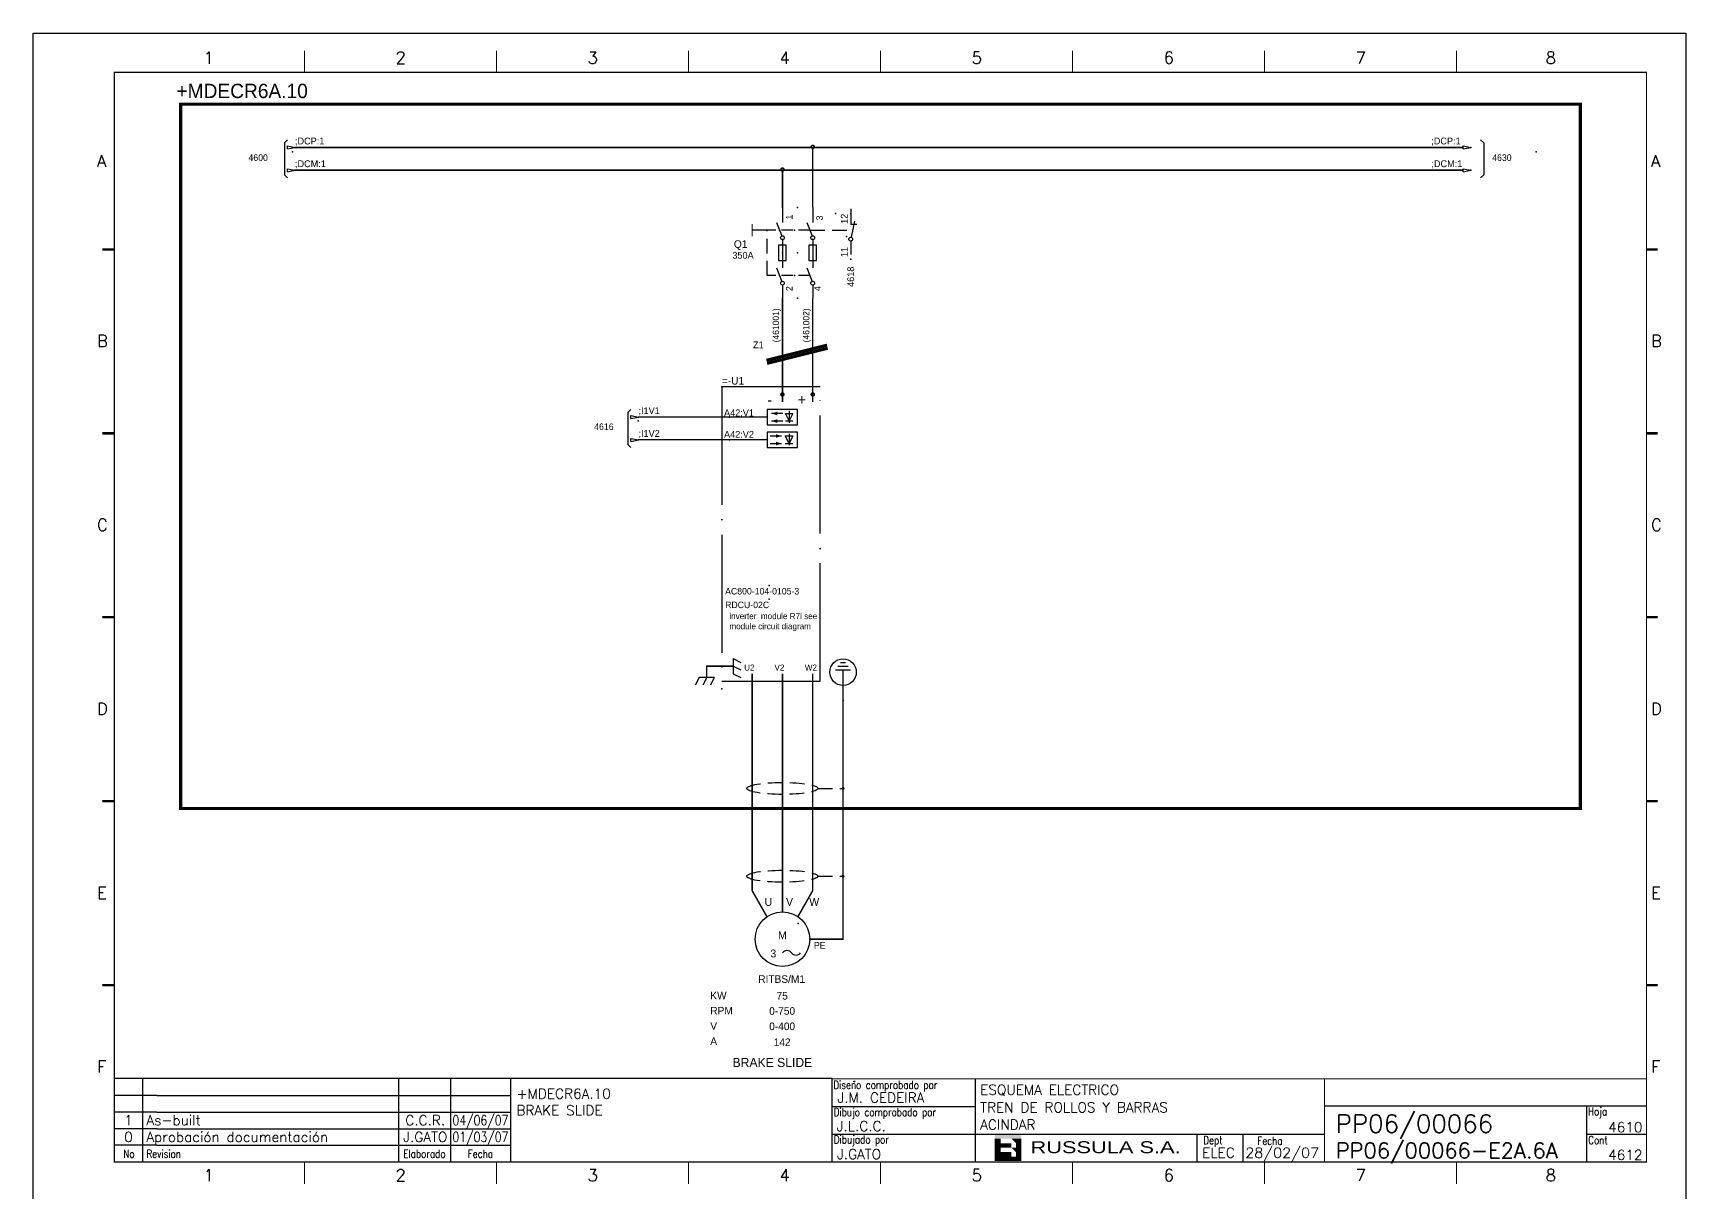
# Model space of a CAD drawing. Extents: x -275 to 145, y -1951 to 425.
# Drawn here: x -275.1 to 144.9, y 130.3 to 425.1 of the extents above; entities that cross this region are included whole.
import ezdxf
from ezdxf.enums import TextEntityAlignment as Align

# ---------------------------------------------------------------- set-up
doc = ezdxf.new("R2010")
doc.units = 0
doc.header["$LTSCALE"] = 15
doc.header["$MEASUREMENT"] = 0
doc.header["$PDSIZE"] = 2
for name, pattern in [('DASHDOT', [1, 0.5, -0.25, 0, -0.25]), ('HIDDEN', [0.375, 0.25, -0.125]), ('SOSED_FRAMECONT', [2, 1, 1]), ('SOSED_FRAMEDOT', [2.5, 2, -0.25, 0, -0.25])]:
    doc.linetypes.add(name, pattern=pattern)
for name, color, linetype in [('$MKLNK', 7, 'HIDDEN'), ('1', 7, 'Continuous'), ('10', 5, 'Continuous'), ('102', 7, 'Continuous'), ('2', 7, 'Continuous'), ('4', 7, 'HIDDEN'), ('8', 1, 'Continuous'), ('9', 6, 'Continuous'), ('DIBUJO', 7, 'Continuous'), ('SOSED_CIRCUIT', 7, 'Continuous'), ('SOSED_DECORATIVE', 4, 'Continuous')]:
    doc.layers.add(name, color=color, linetype=linetype)
doc.styles.add('HELVETICA', font='HELV.SHX')
doc.styles.add('LABEL', font='SIMPLEX', dxfattribs={"width": 0.8, "height": 4})
doc.styles.add('ROMANS', font='ROMANS.shx', dxfattribs={"width": 0.8, "oblique": 15})

# ---------------------------------------------------------------- blocks, each defined once
blk = doc.blocks.new('NOD')
at = {"color": 0, "linetype": 'ByBlock'}
blk.add_point((0, 0), dxfattribs=at)
at = {"color": 0, "linetype": 'ByBlock', "flags": 1}
blk.add_attdef('PINNR', (2, -2), '', height=1.8, dxfattribs=at)
blk = doc.blocks.new('ASIGSNKL')
at = {"color": 0, "linetype": 'ByBlock'}
for p, q in [((-2.5, -0.5), (-2.5, 0.5)), ((-2.5, 0.5), (0, 0)), ((-2.5, -0.5), (0, 0))]:
    blk.add_line(p, q, dxfattribs=at)
blk.add_blockref('NOD', (0, 0), dxfattribs=at)
blk.add_attdef('CREF', text='', height=2.25, dxfattribs=at).set_placement((-3.5, 0), align=Align.MIDDLE_RIGHT)
blk.add_attdef('ID1', (0, 1), '', height=2.25, dxfattribs=at)
for tag, p in [('REM1', (-3.5, -2.5)), ('REM2', (-3.5, -5.75))]:
    blk.add_attdef(tag, text='', height=2.25, dxfattribs=at).set_placement(p, align=Align.TOP_RIGHT)
blk = doc.blocks.new('$PP313')
at = {"layer": '2'}
blk.add_blockref('NOD', (0, 0), dxfattribs=at)
at = {"layer": '8'}
blk.add_attdef('1A', (1, -3.325), '', height=2.15, dxfattribs=at)
at = {"layer": '9'}
blk.add_attdef('ID', (1, 1), '', height=2.15, dxfattribs=at)
blk = doc.blocks.new('ADOTM')
at = {"color": 0, "linetype": 'ByBlock', "const_width": 0.5}
blk.add_lwpolyline([(0, -0.5, 1), (0, 0.5, 1)], format="xyb", close=True, dxfattribs=at)
blk = doc.blocks.new('$71301MS')
at = {"layer": '$MKLNK'}
blk.add_line((9.08, -7.5), (-5, -7.5), dxfattribs=at)
for p, q in [((0, 0), (0, -5)), ((10, 0), (10, -5)), ((0, -10.62), (0, -15)), ((10, -10.62), (10, -15))]:
    blk.add_line(p, q)
at = {"layer": '102'}
for p, q in [((-2, -5), (-0.23, -9.42)), ((8, -5), (9.77, -9.42))]:
    blk.add_line(p, q, dxfattribs=at)
for centre in [(0, -10), (10, -10)]:
    blk.add_circle(centre, 0.625, dxfattribs=at)
for p in [(-1, -7.5), (4, -7.5), (9, -7.5)]:
    blk.add_point(p, dxfattribs=at)
at = {"layer": '2'}
for p in [(0, 0), (5, 0), (0, -15), (5, -15)]:
    blk.add_blockref('NOD', p, dxfattribs=at)
at = {"layer": '8', "flags": 8}
for tag, p in [('1A', (3.32, -4)), ('3A', (13.32, -4))]:
    blk.add_attdef(tag, p, '', height=2.15, rotation=90, dxfattribs=at)
for tag, p in [('2A', (3.32, -11)), ('4A', (13.32, -11))]:
    blk.add_attdef(tag, text='', height=2.15, rotation=90, dxfattribs=at).set_placement(p, align=Align.RIGHT)
at = {"layer": '9'}
blk.add_attdef('ID', text='', height=2.15, rotation=90, dxfattribs=at).set_placement((-7.25, -7.5), align=Align.CENTER)
blk = doc.blocks.new('xk070204a')
at = {"color": 7}
for p, q in [((5, 1.57), (5, -3.43)), ((5, -3.43), (7, -3.43)), ((6.25, -2.43), (5.13, -7.81)), ((5, -9.05), (5, -13.43))]:
    blk.add_line(p, q, dxfattribs=at)
blk.add_circle((5, -8.43), 0.625, dxfattribs=at)
at = {"color": 0, "linetype": 'ByBlock'}
blk.add_point((3.59, -7.5), dxfattribs=at)
for p in [(0, 0), (5, 0), (5, -15)]:
    blk.add_blockref('NOD', p, dxfattribs=at)
blk = doc.blocks.new('3AFECRXD01C')
at = {"layer": 'SOSED_DECORATIVE'}
for p, q in [((12.5, 0), (0, 0)), ((19.69, 1.99), (19.69, -1.76)), ((19.69, 1.99), (19.69, -1.76))]:
    blk.add_line(p, q, dxfattribs=at)
at = {"layer": 'SOSED_DECORATIVE', "linetype": 'SOSED_FRAMECONT'}
blk.add_lwpolyline([(12.5, -2.5), (22.5, -2.5), (22.5, 2.5), (12.5, 2.5)], close=True, dxfattribs=at)
at = {"layer": 'SOSED_DECORATIVE'}
for points in [[(13.47, 1.29), (17.22, 1.29)], [(20.94, 1.36), (19.69, -1.14), (18.44, 1.36)], [(20.94, 1.36), (19.69, -1.14), (18.44, 1.36)], [(18.44, 1.36), (20.94, 1.36)], [(18.44, 1.36), (20.94, 1.36)], [(13.47, -1.21), (17.22, -1.21)], [(18.44, -1.14), (20.94, -1.14)], [(18.44, -1.14), (20.94, -1.14)]]:
    blk.add_lwpolyline(points, dxfattribs=at)
for points in [[(17.22, 1.29), (15.34, 0.66), (15.34, 1.91)], [(17.22, 1.29), (15.34, 0.66), (15.34, 1.91)], [(17.22, -1.21), (15.34, -1.84), (15.34, -0.59)], [(17.22, -1.21), (15.34, -1.84), (15.34, -0.59)]]:
    blk.add_solid(points, dxfattribs=at)
at = {"color": 0, "linetype": 'ByBlock'}
blk.add_blockref('NOD', (0, 0), dxfattribs=at)
for tag, p in [('1A', (0.8, 0.9)), ('ID1', (24.03, -0.75))]:
    blk.add_attdef(tag, p, '', height=2.25, dxfattribs=at)
blk = doc.blocks.new('3AFECTXD01C')
at = {"layer": 'SOSED_DECORATIVE'}
for p, q in [((12.5, 0), (0, 0)), ((19.73, 2.14), (19.73, -1.61)), ((19.73, 1.85), (19.73, -1.9))]:
    blk.add_line(p, q, dxfattribs=at)
at = {"layer": 'SOSED_DECORATIVE', "linetype": 'SOSED_FRAMECONT'}
blk.add_lwpolyline([(12.5, -2.5), (22.5, -2.5), (22.5, 2.5), (12.5, 2.5)], close=True, dxfattribs=at)
at = {"layer": 'SOSED_DECORATIVE'}
for points in [[(17.69, 1.21), (13.94, 1.21)], [(18.48, 1.23), (20.98, 1.23)], [(18.48, 1.23), (20.98, 1.23)], [(20.98, 1.23), (19.73, -1.27), (18.48, 1.23)], [(20.98, 1.23), (19.73, -1.27), (18.48, 1.23)], [(17.69, -1.29), (13.94, -1.29)], [(18.48, -1.27), (20.98, -1.27)], [(18.48, -1.27), (20.98, -1.27)]]:
    blk.add_lwpolyline(points, dxfattribs=at)
for points in [[(13.94, 1.21), (15.81, 1.84), (15.81, 0.59)], [(13.94, -1.29), (15.81, -0.66), (15.81, -1.91)]]:
    blk.add_solid(points, dxfattribs=at)
at = {"color": 0, "linetype": 'ByBlock'}
blk.add_blockref('NOD', (0, 0), dxfattribs=at)
for tag, p in [('1A', (0.83, 1.11)), ('ID1', (24.1, -0.75))]:
    blk.add_attdef(tag, p, '', height=2.25, dxfattribs=at)
blk = doc.blocks.new('ANIV')
at = {"color": 0, "linetype": 'ByBlock'}
blk.add_point((0, 0), dxfattribs=at)
for tag, p in [('ID4', (0, 10.5)), ('ID3', (0, 7.25)), ('ID2', (0, 4)), ('ID1', (0, 0.75))]:
    blk.add_attdef(tag, p, '', height=2.5, dxfattribs=at)
for tag, p in [('REM1', (1, -1)), ('REM2', (1, -4.25))]:
    blk.add_attdef(tag, text='', height=2.25, dxfattribs=at).set_placement(p, align=Align.TOP_LEFT)
for tag, p in [('ARTDES1', (1, -7.5)), ('ARTDES2', (1, -10.61)), ('ARTDES3', (1, -13.91)), ('ARTDES4', (1, -17.07))]:
    blk.add_attdef(tag, text='', height=2.25).set_placement(p, align=Align.TOP_LEFT)
blk = doc.blocks.new('MX021503B')
at = {"color": 0, "linetype": 'ByBlock'}
for p, q in [((10, -2.5), (10, 2.5)), ((11.25, -1.67), (11.25, 1.67)), ((12.5, -0.83), (12.5, 0.83))]:
    blk.add_line(p, q, dxfattribs=at)
at = {"color": 0, "linetype": 'ByBlock', "const_width": 0.5}
blk.add_lwpolyline([(0, 0), (10, 0)], dxfattribs=at)
at = {"color": 0, "linetype": 'ByBlock'}
blk.add_circle((9.38, 0), 4.38, dxfattribs=at)
blk.add_blockref('NOD', (0, 0), dxfattribs=at)
for tag, p in [('ID4', (3.75, 14.75)), ('ID3', (3.75, 11.5)), ('ID2', (3.75, 8.25)), ('ID1', (3.75, 5)), ('1A', (3.5, 1))]:
    blk.add_attdef(tag, text='', height=2.25, dxfattribs=at).set_placement(p, align=Align.RIGHT)
for tag, p in [('REM1', (3.5, -2.5)), ('REM2', (3.5, -5.75))]:
    blk.add_attdef(tag, text='', height=2.25, dxfattribs=at).set_placement(p, align=Align.TOP_RIGHT)
blk = doc.blocks.new('$060801')
at = {"layer": '2'}
blk.add_circle((5, -10), 7.5, dxfattribs=at)
for centre, start, end in [((6.25, -14.69), 36.8699, 143.1301), ((8.75, -12.81), 216.8699, 323.1301)]:
    blk.add_arc(centre, 1.56, start, end, dxfattribs=at)
for p in [(5, 0), (9.3, -5.68)]:
    blk.add_blockref('NOD', p, dxfattribs=at)
for s, p in [('M', (5, -10)), ('3', (2.5, -15))]:
    blk.add_text(s, height=2.15, dxfattribs=at).set_placement(p, align=Align.CENTER)
at = {"layer": '8'}
for tag, p in [('1A', (0.3, -6.5)), ('2A', (5.3, -6.5)), ('3A', (10.3, -6.5))]:
    blk.add_attdef(tag, p, '', height=2.15, dxfattribs=at)
at = {"layer": '9'}
blk.add_attdef('ID', text='', height=2.15, dxfattribs=at).set_placement((-5, -3.82), align=Align.CENTER)
blk = doc.blocks.new('$$PLU21')
blk.add_line((0, -2.5), (0, 2.5))
at = {"layer": '2'}
for p in [(0, 2.5), (0, -2.5)]:
    blk.add_blockref('NOD', p, dxfattribs=at)
at = {"layer": '8'}
blk.add_attdef('*A', (1.25, -0.5), '', height=2.15, dxfattribs=at)
at = {"layer": '9'}
blk.add_attdef('ID', text='', height=2.15, dxfattribs=at).set_placement((-1.25, -0.5), align=Align.RIGHT)
blk = doc.blocks.new('newcajec')
at = {"layer": '1'}
for p, q in [((179.4, 20.85), (0.13, 20.85)), ((7, 20.85), (7, 0)), ((71, 20.85), (71, 0)), ((84, 20.85), (84, 0.09)), ((99, 20.85), (99, 0)), ((215.2, 20.8), (215.2, 0)), ((10.6, 16.64), (0, 16.64)), ((10.6, 16.64), (99, 16.64)), ((184.64, 20.18), (184.81, 20.01)), ((184.81, 20.01), (185.18, 20.25)), ((10.6, 12.48), (0, 12.48)), ((10.6, 12.48), (99, 12.48)), ((179.4, 13.87), (215.2, 13.87)), ((368, 14.06), (368, 0)), ((10.6, 8.32), (0, 8.32)), ((10.6, 8.32), (99, 8.32)), ((10.6, 4.16), (0, 4.16)), ((10.6, 4.16), (99, 4.16)), ((179.4, 6.93), (267.63, 6.93)), ((267.63, 6.93), (302.5, 6.93)), ((270.63, 6.91), (270.63, 0)), ((282.07, 6.93), (282.07, 0)), ((368, 6.93), (383, 6.93))]:
    blk.add_line(p, q, dxfattribs=at)
for points in [[(47.5, 272.5, 0.3, 0.3, 0), (47.5, 277.91, 0.3, 0.3, 0)], [(95.5, 272.5, 0.3, 0.3, 0), (95.5, 277.91, 0.3, 0.3, 0)], [(143.5, 272.5, 0.3, 0.3, 0), (143.5, 277.91, 0.3, 0.3, 0)], [(191.5, 272.5, 0.3, 0.3, 0), (191.5, 277.91, 0.3, 0.3, 0)], [(239.5, 272.5, 0.3, 0.3, 0), (239.5, 277.91, 0.3, 0.3, 0)], [(287.5, 272.5, 0.3, 0.3, 0), (287.5, 277.91, 0.3, 0.3, 0)], [(335.5, 272.5, 0.3, 0.3, 0), (335.5, 277.91, 0.3, 0.3, 0)], [(-2.99, 228.23, 0.6, 0.6, 0), (-0.18, 228.23, 0.6, 0.6, 0)], [(383.01, 228.23, 0.6, 0.6, 0), (385.82, 228.23, 0.6, 0.6, 0)], [(-2.99, 182.23, 0.6, 0.6, 0), (-0.18, 182.23, 0.6, 0.6, 0)], [(383.01, 182.23, 0.6, 0.6, 0), (385.82, 182.23, 0.6, 0.6, 0)], [(-2.99, 136.23, 0.6, 0.6, 0), (-0.18, 136.23, 0.6, 0.6, 0)], [(383.01, 136.23, 0.6, 0.6, 0), (385.82, 136.23, 0.6, 0.6, 0)], [(-2.99, 90.23, 0.6, 0.6, 0), (-0.18, 90.23, 0.6, 0.6, 0)], [(383.01, 90.23, 0.6, 0.6, 0), (385.82, 90.23, 0.6, 0.6, 0)], [(-2.99, 44.23, 0.6, 0.6, 0), (-0.18, 44.23, 0.6, 0.6, 0)], [(383.01, 44.23, 0.6, 0.6, 0), (385.82, 44.23, 0.6, 0.6, 0)], [(383, 20.8, 0.3, 0.3, 0), (179.4, 20.8, 0.3, 0.3, 0), (179.4, 0, 0.3, 0.3, 0)], [(302.5, 20.8, 0.3, 0.3, 0), (302.5, 0, 0.3, 0.3, 0)], [(302.5, 14, 0.3, 0.3, 0), (383, 14, 0.3, 0.3, 0)], [(47.5, -5.5, 0.3, 0.3, 0), (47.5, -0.09, 0.3, 0.3, 0)], [(95.5, -5.5, 0.3, 0.3, 0), (95.5, -0.09, 0.3, 0.3, 0)], [(143.5, -5.5, 0.3, 0.3, 0), (143.5, -0.09, 0.3, 0.3, 0)], [(191.5, -5.5, 0.3, 0.3, 0), (191.5, -0.09, 0.3, 0.3, 0)], [(239.5, -5.5, 0.3, 0.3, 0), (239.5, -0.09, 0.3, 0.3, 0)], [(287.5, -5.5, 0.3, 0.3, 0), (287.5, -0.09, 0.3, 0.3, 0)], [(335.5, -5.5, 0.3, 0.3, 0), (335.5, -0.09, 0.3, 0.3, 0)]]:
    blk.add_lwpolyline(points, format="xyseb", dxfattribs=at)
at = {"layer": '1', "const_width": 0.3}
blk.add_lwpolyline([(0, 0), (0, 272.5), (383, 272.5), (383, 0)], close=True, dxfattribs=at)
at = {"layer": '2', "color": 14}
for p, q in [((221.42, 4.69), (221.42, 5.81)), ((221.42, 2.47), (221.42, 3.58))]:
    blk.add_line(p, q, dxfattribs=at)
for points in [[(220.05, 5.81), (220.05, 6.92), (226.74, 5.81), (226.74, 6.92)], [(221.42, 2.47), (220.05, 2.47), (221.42, 5.81), (220.05, 5.81)], [(221.42, 4.69), (224.25, 4.69), (221.42, 3.58), (224.25, 3.58)], [(224.25, 5.81), (225.37, 5.81), (225.37, 4.69)], [(225.37, 5.81), (226.74, 5.81), (225.37, 1.35), (226.74, 1.35)], [(224.25, 0.24), (224.25, 2.47), (220.05, 0.24), (220.05, 2.47)], [(224.25, 3.58), (225.37, 3.58), (225.37, 2.47)], [(226.74, 1.35), (226.74, 0.24), (224.25, 1.35), (224.25, 0.24)]]:
    blk.add_solid(points, dxfattribs=at)
at = {"layer": '1', "style": 'ROMANS'}
for s, p in [('1', (22.29, 274.68)), ('2', (70.29, 274.68)), ('3', (118.29, 274.68)), ('4', (166.29, 274.68)), ('5', (214.29, 274.68)), ('6', (262.29, 274.68)), ('7', (310.29, 274.68)), ('8', (357.79, 274.68)), ('A', (-4.37, 248.84)), ('A', (384.13, 248.84)), ('B', (-4.37, 203.84)), ('B', (384.13, 203.84)), ('C', (-4.37, 157.84)), ('C', (384.13, 157.84)), ('D', (-4.37, 111.84)), ('D', (384.13, 111.84)), ('E', (-4.37, 65.84)), ('E', (384.13, 65.84)), ('F', (-4.37, 22.34)), ('F', (384.13, 22.34)), ('1', (22.29, -4.82)), ('2', (70.29, -4.82)), ('3', (118.29, -4.82)), ('4', (166.29, -4.82)), ('5', (214.29, -4.82)), ('6', (262.29, -4.82)), ('7', (310.29, -4.82)), ('8', (357.79, -4.82))]:
    blk.add_text(s, height=3, dxfattribs=at).set_placement(p)
at = {"layer": '1', "style": 'LABEL', "width": 0.8}
for s, p in [('Diseno comprobado por', (179.73, 18.27)), ('Dibujo comprobado por', (179.81, 11.47)), ('Hoja', (368.38, 11.66)), ('Dibujado por', (179.83, 4.64)), ('Fecha', (285.71, 4.3)), ('Cont', (368.43, 4.46)), ('No', (2.23, 1.05)), ('Revision', (8, 1.05))]:
    blk.add_text(s, height=2, dxfattribs=at).set_placement(p)
for s, p in [('Dept', (274.61, 4.44)), ('Elaborado', (77.5, 1.05)), ('Fecha', (91.5, 1.05))]:
    blk.add_text(s, height=2, dxfattribs=at).set_placement(p, align=Align.CENTER)
at = {"layer": '10', "style": 'ROMANS'}
for tag, p in [('REV41', (3.5, 18.74)), ('REV43', (77.7, 18.74)), ('REV31', (3.5, 14.58)), ('REV33', (77.7, 14.58)), ('REV21', (3.5, 10.42)), ('REV23', (77.7, 10.42)), ('REV11', (3.5, 6.27)), ('REV13', (77.7, 6.27))]:
    blk.add_attdef(tag, text='', height=2.5, dxfattribs=at).set_placement(p, align=Align.MIDDLE)
for tag, p, height in [('REV42', (8, 17.49), 2.5), ('SHEETNAME1', (100.5, 15.83), 2.5), ('DESIGNCHECK', (180.74, 14.83), 2.5), ('DOCUMENTTYPE', (216.43, 16.8), 2.5), ('NOTA', (305.32, 15.8), 3), ('REV32', (8, 13.33), 2.5), ('SHEETNAME2', (100.5, 11.67), 2.5), ('OBJECT', (216.43, 12.4), 2.5), ('REV22', (8, 9.17), 2.5), ('SHEETNAME3', (100.5, 7.51), 2.5), ('DRAWINGCHECK', (180.53, 7.71), 2.5), ('CUSTOMER', (216.43, 8.08), 2.5), ('ORDER', (305.32, 7.3), 4.5), ('REV12', (8, 5.01), 2.5), ('SHEETNAME4', (100.5, 3.35), 2.5), ('DOCUMENT_ID', (305.32, 0.93), 4.4), ('USER', (180.63, 0.71), 2.5), ('DEPARTMENT', (271.93, 1.05), 2.5)]:
    blk.add_attdef(tag, p, '', height=height, dxfattribs=at)
for tag, width, p, p2 in [('REV44', 1.221199, (84.53, 17.49), (98.48, 17.49)), ('REV34', 1.221199, (84.53, 13.33), (98.48, 13.33)), ('REV24', 1.221199, (84.53, 9.17), (98.48, 9.17)), ('REV14', 1.221199, (84.53, 5.01), (98.48, 5.01)), ('CREATED2', 7.039915, (282.71, 1.05), (301.14, 1.05))]:
    blk.add_attdef(tag, text='', height=2.5, dxfattribs=dict(at, width=width)).set_placement(p, p2, align=Align.FIT)
for tag, p in [('SHEET', (382, 7.43)), ('NEXTSHEET', (382, 0.5))]:
    blk.add_attdef(tag, text='', height=2.5, dxfattribs=at).set_placement(p, align=Align.RIGHT)
at = {"layer": 'DIBUJO', "color": 14, "style": 'HELVETICA', "width": 1.3}
blk.add_text('RUSSULA S.A.', height=3, dxfattribs=at).set_placement((229, 2.19))

msp = doc.modelspace()

# ---------------------------------------------------------------- linework, layer by layer
for p, q in [((-85.62, 367.32), (-83.7, 367.32)), ((-77.92, 367.32), (-76, 367.32))]:
    msp.add_line(p, q)
at = {"linetype": 'HIDDEN'}
for p, q in [((-75.67, 233.1), (-69.26, 233.1)), ((-75.67, 210.78), (-69.26, 210.78))]:
    msp.add_line(p, q, dxfattribs=at)
at = {"const_width": 0.385}
for points in [[(-69.45, 233.1, 1), (-69.07, 233.1, 1)], [(-69.45, 210.78, 1), (-69.07, 210.78, 1)]]:
    msp.add_lwpolyline(points, format="xyb", close=True, dxfattribs=at)
at = {"linetype": 'HIDDEN'}
for centre in [(-84.68, 233.1), (-84.68, 210.78)]:
    msp.add_ellipse(centre, major_axis=(-9.01, 0), ratio=0.168554, dxfattribs=at)
at = {"color": 0, "linetype": 'ByBlock'}
msp.add_point((-100.06, 258.42), dxfattribs=at)
at = {"layer": '2', "linetype": 'HIDDEN'}
msp.add_line((-77.67, 375.02), (-66.83, 375.02), dxfattribs=at)
at = {"layer": '2'}
for p, q in [((-83.7, 371.17), (-85.62, 371.17)), ((-85.62, 371.17), (-85.62, 367.32)), ((-83.7, 367.32), (-83.7, 371.17)), ((-77.92, 371.17), (-77.92, 367.32)), ((-76, 371.17), (-77.92, 371.17)), ((-76, 367.32), (-76, 371.17))]:
    msp.add_line(p, q, dxfattribs=at)
at = {"layer": '2', "color": 3, "linetype": 'DASHDOT'}
msp.add_lwpolyline([(-237.57, 407.05, 0.809, 0.809, 0), (118.07, 407.05, 0.809, 0.809, 0), (118.07, 228.01, 0.809, 0.809, 0), (-237.57, 228.01, 0.809, 0.809, 0), (-237.57, 407.05, 0.809, 0.809, 0)], format="xyseb", dxfattribs=at)
at = {"layer": '2'}
msp.add_trace([(-92.25, 376.56), (-92.48, 376.56), (-92.25, 373.48), (-92.48, 373.48)], dxfattribs=at)
at = {"layer": '4'}
for p, q in [((-88.51, 375.02), (-92.36, 375.02)), ((-88.51, 363.47), (-88.51, 375.02))]:
    msp.add_line(p, q, dxfattribs=at)
at = {"layer": 'DIBUJO'}
msp.add_lwpolyline([(-275.08, 425.12), (144.92, 425.12), (144.92, 128.12), (-275.08, 128.12), (-275.08, 425.12)], dxfattribs=at)
at = {"layer": 'SOSED_CIRCUIT', "linetype": 'SOSED_FRAMEDOT'}
msp.add_lwpolyline([(-100.06, 335.18), (-100.06, 260.34), (-75.03, 260.34), (-75.03, 335.18)], close=True, dxfattribs=at)
at = {"layer": 'SOSED_CIRCUIT', "linetype": 'Continuous'}
for points in [[(-98.14, 327.48), (-121.24, 327.48)], [(-98.14, 321.7), (-121.24, 321.7)]]:
    msp.add_lwpolyline(points, dxfattribs=at)
at = {"layer": 'SOSED_DECORATIVE', "color": 4, "linetype": 'ByBlock'}
for p, q in [((-97.18, 266.12), (-97.18, 262.27)), ((-97.18, 266.12), (-95.25, 265.15)), ((-105.84, 261.3), (-106.8, 259.38)), ((-101.99, 261.3), (-105.84, 261.3)), ((-103.91, 261.3), (-104.88, 259.38)), ((-101.99, 261.3), (-102.95, 259.38)), ((-97.18, 264.19), (-95.25, 263.23)), ((-97.18, 262.27), (-95.25, 261.3))]:
    msp.add_line(p, q, dxfattribs=at)
at = {"layer": 'SOSED_DECORATIVE'}
for points in [[(-210.45, 397.97), (-211.22, 397.2), (-211.22, 389.11), (-210.45, 388.34)], [(92.76, 397.97), (93.53, 397.2), (93.53, 389.11), (92.76, 388.34)], [(-123.17, 329.4), (-123.94, 328.63), (-123.94, 320.55), (-123.17, 319.78)]]:
    msp.add_lwpolyline(points, dxfattribs=at)
at = {"layer": 'SOSED_DECORATIVE', "const_width": 0.385}
for points in [[(88.33, 396.04), (-208.52, 396.04)], [(-76.96, 396.2), (-76.96, 380.8)], [(-84.66, 390.42), (-84.66, 380.8)], [(-84.66, 335.18), (-84.66, 357.7)], [(-76.96, 335.18), (-76.96, 357.7)], [(-88.76, 342.12), (-73.36, 345.97)], [(-88.68, 341.74), (-73.27, 345.59)], [(-88.6, 341.34), (-73.2, 345.19)], [(-88.51, 340.95), (-73.11, 344.8)], [(-103.91, 261.3), (-103.91, 264.19), (-97.18, 264.19)]]:
    msp.add_lwpolyline(points, dxfattribs=at)
at = {"layer": 'SOSED_DECORATIVE', "linetype": 'Continuous', "const_width": 0.385}
for points in [[(-208.52, 390.26), (88.33, 390.26)], [(-92.36, 207.13), (-88.59, 200.48)], [(-76.96, 207.13), (-80.73, 200.48)], [(-77.73, 194.77), (-69.26, 194.77)]]:
    msp.add_lwpolyline(points, dxfattribs=at)
at = {"layer": 'SOSED_DECORATIVE', "color": 4, "linetype": 'ByBlock', "const_width": 0.385}
for points in [[(-84.28, 333.25, 1), (-85.05, 333.25, 1)], [(-76.57, 333.25, 1), (-77.35, 333.25, 1)]]:
    msp.add_lwpolyline(points, format="xyb", close=True, dxfattribs=at)
at = {"layer": 'SOSED_DECORATIVE', "color": 4, "const_width": 0.385}
for points in [[(-84.66, 335.18), (-84.66, 331.33)], [(-76.96, 335.18), (-76.96, 331.33)], [(-92.36, 262.27), (-92.36, 207.13)], [(-84.66, 262.27), (-84.66, 201.7)], [(-76.96, 262.27), (-76.96, 207.13)], [(-69.26, 255.44), (-69.26, 194.58)]]:
    msp.add_lwpolyline(points, dxfattribs=at)

# ---------------------------------------------------------------- block references
at = {"layer": '2', "color": 7}
ref = msp.add_blockref('newcajec', (-254.4, 138.14), dxfattribs=dict(at, xscale=1.016442892079945, yscale=1.016442892079945, zscale=1.016442892079945))
ref.add_attrib('REV24', '04/06/07', dxfattribs={"layer": '10', "height": 2.541, "style": 'ROMANS', "width": 0.728168}).set_placement((-168.49, 147.47), (-154.3, 147.47), align=Align.FIT)
ref.add_attrib('SHEETNAME2', 'BRAKE SLIDE', (-152.25, 150), dxfattribs={"layer": '10', "height": 2.5411, "style": 'ROMANS'})
ref.add_attrib('SHEETNAME1', '+MDECR6A.10', (-152.25, 154.23), dxfattribs={"layer": '10', "height": 2.5411, "style": 'ROMANS'})
ref.add_attrib('USER', 'J.GATO', (-70.8, 138.86), dxfattribs={"layer": '10', "height": 2.541, "style": 'ROMANS'})
ref.add_attrib('DRAWINGCHECK', 'J.L.C.C.', (-70.9, 145.98), dxfattribs={"layer": '10', "height": 2.541, "style": 'ROMANS'})
ref.add_attrib('DESIGNCHECK', 'J.M. CEDEIRA', (-70.69, 153.22), dxfattribs={"layer": '10', "height": 2.5411, "style": 'ROMANS'})
ref.add_attrib('REV22', 'As-built', (-246.27, 147.47), dxfattribs={"layer": '10', "height": 2.541, "style": 'ROMANS'})
ref.add_attrib('REV12', 'Aprobación documentación', (-246.27, 143.24), dxfattribs={"layer": '10', "height": 2.5411, "style": 'ROMANS'})
ref.add_attrib('REV21', '1', dxfattribs={"layer": '10', "height": 2.54, "style": 'ROMANS'}).set_placement((-250.84, 148.74), align=Align.MIDDLE)
ref.add_attrib('REV11', '0', dxfattribs={"layer": '10', "height": 2.54, "style": 'ROMANS'}).set_placement((-250.84, 144.51), align=Align.MIDDLE)
ref.add_attrib('REV14', '01/03/07', dxfattribs={"layer": '10', "height": 2.541, "style": 'ROMANS', "width": 0.728168}).set_placement((-168.49, 143.24), (-154.3, 143.24), align=Align.FIT)
ref.add_attrib('REV23', 'C.C.R.', dxfattribs={"layer": '10', "height": 2.541, "style": 'ROMANS'}).set_placement((-175.42, 148.74), align=Align.MIDDLE)
ref.add_attrib('REV13', 'J.GATO', dxfattribs={"layer": '10', "height": 2.541, "style": 'ROMANS'}).set_placement((-175.42, 144.51), align=Align.MIDDLE)
ref.add_attrib('DOCUMENT_ID', 'PP06/00066-E2A.6A', (55.94, 139.09), dxfattribs={"layer": '10', "height": 3.9276, "style": 'ROMANS'})
ref.add_attrib('ORDER', 'PP06/00066', (55.94, 145.57), dxfattribs={"layer": '10', "height": 4.574, "style": 'ROMANS'})
ref.add_attrib('CUSTOMER', 'ACINDAR', (-34.41, 146.36), dxfattribs={"layer": '10', "height": 2.541, "style": 'ROMANS'})
ref.add_attrib('OBJECT', 'TREN DE ROLLOS Y BARRAS', (-34.41, 150.75), dxfattribs={"layer": '10', "height": 2.5411, "style": 'ROMANS'})
ref.add_attrib('DOCUMENTTYPE', 'ESQUEMA ELECTRICO', (-34.41, 155.22), dxfattribs={"layer": '10', "height": 2.5411, "style": 'ROMANS'})
ref.add_attrib('CREATED2', '28/02/07', dxfattribs={"layer": '10', "height": 2.541, "style": 'ROMANS', "width": 0.961976}).set_placement((32.95, 139.21), (51.7, 139.21), align=Align.FIT)
ref.add_attrib('DEPARTMENT', 'ELEC', (22, 139.21), dxfattribs={"layer": '10', "height": 2.541, "style": 'ROMANS'})
ref.add_attrib('NEXTSHEET', '4612', dxfattribs={"layer": '10', "height": 2.541, "style": 'ROMANS'}).set_placement((133.88, 138.65), align=Align.RIGHT)
ref.add_attrib('SHEET', '4610', dxfattribs={"layer": '10', "height": 2.541, "style": 'ROMANS'}).set_placement((133.88, 145.7), align=Align.RIGHT)
at = {"layer": '2'}
ref = msp.add_blockref('$PP313', (-209.19, 394.92), dxfattribs=dict(at, xscale=0.770112844635085, yscale=0.770112844635085, zscale=0.770112844635085, rotation=90))
ref.add_attrib('1A', '4600', (-220.34, 392.62), dxfattribs={"layer": '8', "height": 1.656})
ref = msp.add_blockref('$PP313', (106.86, 394.92), dxfattribs=dict(at, xscale=0.770112844635085, yscale=0.770112844635085, zscale=0.770112844635085, rotation=90))
ref.add_attrib('1A', '4630', (95.7, 392.62), dxfattribs={"layer": '8', "height": 1.656})
ref = msp.add_blockref('$71301MS', (-84.66, 380.8), dxfattribs=dict(at, xscale=0.770112844635085, yscale=0.770112844635085, zscale=0.770112844635085))
ref.add_attrib('ID', 'Q1', dxfattribs={"layer": '9', "height": 1.925}).set_placement((-95.28, 370.51), align=Align.CENTER)
ref.add_attrib('1A', '1', (-82.1, 377.72), dxfattribs={"layer": '8', "height": 1.66, "rotation": 90, "flags": 8})
ref.add_attrib('3A', '3', (-74.4, 377.49), dxfattribs={"layer": '8', "height": 1.66, "rotation": 90, "flags": 8})
ref = msp.add_blockref('$71301MS', (-84.66, 369.25), dxfattribs=dict(at, xscale=0.770112844635085, yscale=0.770112844635085, zscale=0.770112844635085))
ref.add_attrib('2A', '2', dxfattribs={"layer": '8', "height": 1.66, "rotation": 90, "flags": 8}).set_placement((-82.1, 360.78), align=Align.RIGHT)
ref.add_attrib('4A', '4', dxfattribs={"layer": '8', "height": 1.66, "rotation": 90, "flags": 8}).set_placement((-74.93, 360.78), align=Align.RIGHT)
ref = msp.add_blockref('$PP313', (-121.33, 326.53), dxfattribs=dict(at, xscale=0.770112844635085, yscale=0.770112844635085, zscale=0.770112844635085, rotation=90))
ref.add_attrib('1A', '4616', (-132.49, 324.22), dxfattribs={"layer": '8', "height": 1.656})
ref = msp.add_blockref('$PP313', (-88.06, 284.7), dxfattribs=dict(at, xscale=0.770112844635085, yscale=0.770112844635085, zscale=0.770112844635085, rotation=90))
ref.add_attrib('1A', 'AC800-104-0105-3', (-99.22, 282.4), dxfattribs={"layer": '8', "color": 6, "height": 1.6557})
ref = msp.add_blockref('$PP313', (-88.06, 281.23), dxfattribs=dict(at, xscale=0.770112844635085, yscale=0.770112844635085, zscale=0.770112844635085, rotation=90))
ref.add_attrib('1A', 'RDCU-02C', (-99.22, 278.93), dxfattribs={"layer": '8', "color": 6, "height": 1.656})
ref = msp.add_blockref('$060801', (-89.28, 204.01), dxfattribs=dict(at, xscale=0.9241354135619619, yscale=0.9241354135619619, zscale=0.9241354135619619))
ref.add_attrib('1A', 'U', (-89.19, 203.25), dxfattribs={"layer": '8', "height": 1.99})
ref.add_attrib('2A', 'V', (-83.74, 203.25), dxfattribs={"layer": '8', "height": 1.99})
ref.add_attrib('3A', 'W', (-77.83, 203.25), dxfattribs={"layer": '8', "height": 1.99})
at = {"layer": '2', "color": 7}
ref = msp.add_blockref('$$PLU21', (-75.8, 194.77), dxfattribs=dict(at, xscale=0.770112844635085, yscale=0.770112844635085, zscale=0.770112844635085, rotation=270))
ref.add_attrib('*A', 'PE', (-76.65, 192.39), dxfattribs={"layer": '8', "height": 1.656})
at = {"layer": 'SOSED_CIRCUIT', "xscale": 0.770112844635085, "yscale": 0.770112844635085, "zscale": 0.770112844635085}
for p, values in [((-208.52, 396.04), {'ID1': ';DCP:1'}), ((-208.52, 390.26), {'ID1': ';DCM:1'}), ((-121.24, 327.48), {'ID1': ';I1V1'}), ((-121.24, 321.7), {'ID1': ';I1V2'})]:
    msp.add_blockref('ASIGSNKL', p, dxfattribs=at).add_auto_attribs(values)
at = {"layer": 'SOSED_CIRCUIT'}
ref = msp.add_blockref('ASIGSNKL', (90.26, 396.04), dxfattribs=dict(at, xscale=0.770112844635085, yscale=0.770112844635085, zscale=0.770112844635085))
ref.add_attrib('ID1', ';DCP:1', (80.2, 396.81), dxfattribs={"layer": '0', "color": 0, "linetype": 'ByBlock', "height": 1.733})
ref = msp.add_blockref('ASIGSNKL', (90.26, 390.26), dxfattribs=dict(at, xscale=0.770112844635085, yscale=0.770112844635085, zscale=0.770112844635085))
ref.add_attrib('ID1', ';DCM:1', (80.24, 391.03), dxfattribs={"layer": '0', "color": 0, "linetype": 'ByBlock', "height": 1.733})
at = {"layer": 'SOSED_CIRCUIT', "color": 1}
ref = msp.add_blockref('xk070204a', (-71.16, 379.21), dxfattribs=dict(at, xscale=0.770112844635085, yscale=0.770112844635085, zscale=0.770112844635085))
ref.add_attrib('2A', '12', (-68.08, 376.61), dxfattribs={"layer": '0', "color": 0, "linetype": 'ByBlock', "height": 1.733, "rotation": 90})
ref.add_attrib('3A', '11', dxfattribs={"layer": '0', "color": 0, "linetype": 'ByBlock', "height": 1.733, "rotation": 90}).set_placement((-68.08, 370.74), align=Align.RIGHT)
ref.add_attrib('REF3', '4618', dxfattribs={"layer": '0', "color": 6, "linetype": 'ByBlock', "height": 1.733, "rotation": 90}).set_placement((-67.31, 365.74), align=Align.MIDDLE_RIGHT)
at = {"layer": 'SOSED_CIRCUIT', "linetype": 'SOSED_FRAMEDOT', "xscale": 0.770112844635085, "yscale": 0.770112844635085, "zscale": 0.770112844635085}
msp.add_blockref('ANIV', (-100.06, 335.18), dxfattribs=at).add_auto_attribs({'ID1': '=-U1'})
at = {"layer": 'SOSED_CIRCUIT'}
ref = msp.add_blockref('3AFECTXD01C', (-98.14, 327.48), dxfattribs=dict(at, xscale=0.770112844635085, yscale=0.770112844635085, zscale=0.770112844635085))
ref.add_attrib('1A', 'A42:V1', (-99.5, 327.71), dxfattribs={"layer": '0', "color": 0, "linetype": 'ByBlock', "height": 1.733})
ref = msp.add_blockref('3AFECRXD01C', (-98.14, 321.7), dxfattribs=dict(at, xscale=0.770112844635085, yscale=0.770112844635085, zscale=0.770112844635085))
ref.add_attrib('1A', 'A42:V2', (-99.5, 322.24), dxfattribs={"layer": '0', "color": 0, "linetype": 'ByBlock', "height": 1.733})
at = {"layer": 'SOSED_DECORATIVE', "xscale": 0.770112844635085, "yscale": 0.770112844635085, "zscale": 0.770112844635085}
for p in [(-76.96, 396.2), (-84.66, 390.42)]:
    msp.add_blockref('ADOTM', p, dxfattribs=at)
at = {"layer": 'SOSED_DECORATIVE', "xscale": 0.770112844635085, "yscale": 0.770112844635085, "zscale": 0.770112844635085, "rotation": 90}
msp.add_blockref('MX021503B', (-69.26, 255.44), dxfattribs=at)

# ---------------------------------------------------------------- texts
at = {"color": 1}
msp.add_text('350A', height=1.733, dxfattribs=at).set_placement((-97.38, 367.75))
at = {"layer": '2', "color": 6}
msp.add_text('+MDECR6A.10', height=3.636, dxfattribs=at).set_placement((-238.63, 408.59))
for s, p in [('(461001)', (-85.54, 346.49)), ('(461002)', (-77.83, 346.49))]:
    msp.add_text(s, height=1.617, rotation=90, dxfattribs=at).set_placement(p)
at = {"layer": '2'}
for s, p in [('RITBS/M1', (-84.86, 183.67)), ('75', (-84.73, 179.42)), ('0-750', (-84.73, 175.56)), ('0-400', (-84.73, 171.66)), ('142', (-84.73, 167.62))]:
    msp.add_text(s, height=1.925, dxfattribs=at).set_placement(p, align=Align.CENTER)
for s, height, p in [('KW', 1.925, (-102.99, 179.49)), ('RPM', 1.925, (-102.99, 175.63)), ('V', 1.93, (-102.99, 171.73)), ('A', 1.93, (-102.99, 167.88)), ('BRAKE SLIDE', 2.3103, (-97.34, 162.27))]:
    msp.add_text(s, height=height, dxfattribs=at).set_placement(p)
at = {"layer": 'SOSED_DECORATIVE', "attachment_point": 1}
for s, insert, char_height, width in [('Z1', (-92.13, 346.73), 1.733, 3.6163), ('+', (-80.81, 333.25), 2.7, 1.9253), ('-', (-88.51, 333.25), 2.7, 1.9253), ('inverter  module R7i see\\Pmodule circuit diagram', (-98.14, 277.67), 1.5402, 21.1781)]:
    msp.add_mtext(s, dxfattribs=dict(at, insert=insert, char_height=char_height, width=width))
at = {"layer": 'SOSED_DECORATIVE', "color": 4, "char_height": 1.54, "width": 3.8506, "attachment_point": 1}
for s, insert in [('U2', (-94.38, 264.59)), ('V2', (-86.68, 264.59)), ('W2', (-78.97, 264.59))]:
    msp.add_mtext(s, dxfattribs=dict(at, insert=insert))

doc.saveas('drawing.dxf')
